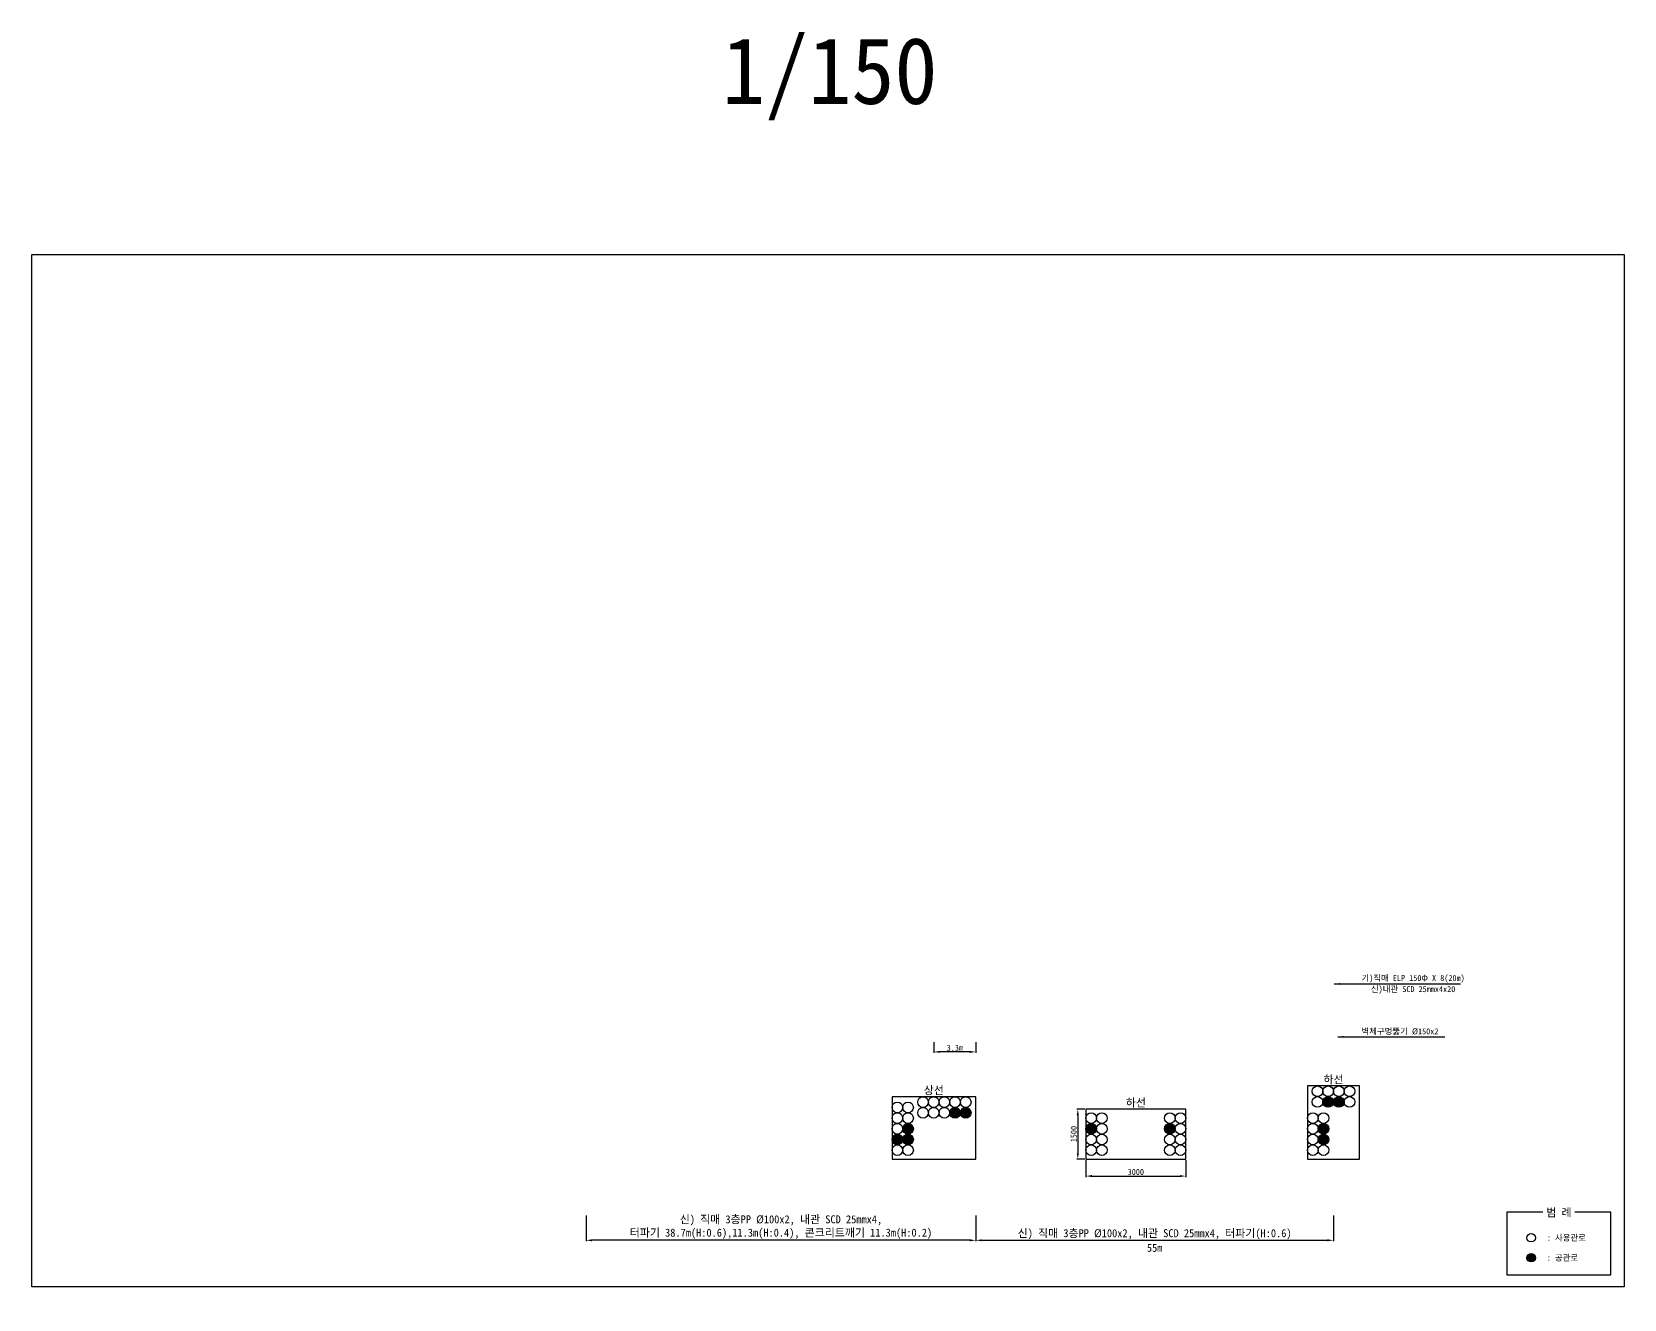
# Model space of a CAD drawing. Extents: x -137 to 172, y -7 to 127.
# Drawn here: x -136.6 to -17.2, y -7.4 to 87.7 of the extents above; entities that cross this region are included whole.
import ezdxf
from ezdxf.enums import TextEntityAlignment as Align

# ---------------------------------------------------------------- set-up
doc = ezdxf.new("R2010")
doc.units = 0
doc.layers.get('Defpoints').update_dxf_attribs({"linetype": 'CONTINUOUS'})
doc.layers.add('TX-PAPR', color=2, linetype='CONTINUOUS', plot=False)
for name, color, linetype in [('TZ-DIMS', 1, 'CONTINUOUS'), ('TZ-LEAL', 1, 'CONTINUOUS'), ('TZ-LEAT', 3, 'CONTINUOUS'), ('TZ-LINE', 7, 'CONTINUOUS'), ('TZ-TEX2', 3, 'CONTINUOUS'), ('TZ-TEXT', 6, 'CONTINUOUS')]:
    doc.layers.add(name, color=color, linetype=linetype)
doc.styles.get("Standard").update_dxf_attribs({"font": 'GulimChe.ttf'})
doc.dimstyles.new('D150', dxfattribs={"dimscale": 0.15, "dimtxt": 3, "dimasz": 3, "dimexe": 0.5, "dimexo": 0.5, "dimgap": 0.5, "dimtad": 1, "dimdec": 0, "dimzin": 1, "dimdsep": 46, "dimlunit": 6, "dimtxsty": 'Standard', "dimcen": 1, "dimclrd": 1, "dimclre": 1, "dimclrt": 3, "dimadec": 0, "dimazin": 0, "dimtfac": 1, "dimtdec": 0, "dimtix": 1, "dimtmove": 2, "dimatfit": 3, "dimfxl": 0, "dimtvp": 2, "dimlwd": -1, "dimlwe": -1, "dimarcsym": 0})

# ---------------------------------------------------------------- blocks, each defined once
blk = doc.blocks.new('*D7')
at = {"layer": 'Defpoints', "color": 0, "ltscale": 2}
for p in [(-57.58, 6.89), (-58.18, 3.14), (-57.58, 3.14)]:
    blk.add_point(p, dxfattribs=at)
at = {"layer": 'TZ-DIMS', "color": 1, "ltscale": 2}
for p, q in [((-57.66, 6.89), (-58.26, 6.89)), ((-58.18, 6.44), (-58.18, 3.59)), ((-57.66, 3.14), (-58.26, 3.14))]:
    blk.add_line(p, q, dxfattribs=at)
for points in [[(-58.26, 6.44), (-58.11, 6.44), (-58.18, 6.89)], [(-58.26, 3.59), (-58.11, 3.59), (-58.18, 3.14)]]:
    blk.add_solid(points, dxfattribs=at)
at = {"layer": 'TZ-DIMS', "color": 3, "ltscale": 2, "insert": (-58.49, 5.02), "char_height": 0.45, "attachment_point": 5, "rotation": 90}
blk.add_mtext('1500', dxfattribs=at)
blk = doc.blocks.new('*D8')
at = {"layer": 'Defpoints', "color": 0, "ltscale": 2}
for p in [(-57.58, 3.14), (-50.08, 3.14), (-50.08, 1.87)]:
    blk.add_point(p, dxfattribs=at)
at = {"layer": 'TZ-DIMS', "color": 1, "ltscale": 2}
for p, q in [((-57.58, 3.07), (-57.58, 1.8)), ((-50.08, 3.07), (-50.08, 1.8)), ((-57.13, 1.87), (-50.53, 1.87))]:
    blk.add_line(p, q, dxfattribs=at)
for points in [[(-57.13, 1.95), (-57.13, 1.8), (-57.58, 1.87)], [(-50.53, 1.95), (-50.53, 1.8), (-50.08, 1.87)]]:
    blk.add_solid(points, dxfattribs=at)
at = {"layer": 'TZ-DIMS', "color": 3, "ltscale": 2, "insert": (-53.83, 2.18), "char_height": 0.45, "attachment_point": 5}
blk.add_mtext('3000', dxfattribs=at)
blk = doc.blocks.new('*D4')
at = {"layer": 'Defpoints', "color": 0, "ltscale": 2}
for p in [(-68.98, 11.99), (-65.83, 11.99), (-68.98, 11.18)]:
    blk.add_point(p, dxfattribs=at)
at = {"layer": 'TZ-DIMS', "color": 1, "ltscale": 2}
for p, q in [((-68.98, 11.92), (-68.98, 11.11)), ((-66.28, 11.18), (-68.53, 11.18)), ((-65.83, 11.92), (-65.83, 11.11))]:
    blk.add_line(p, q, dxfattribs=at)
for points in [[(-68.53, 11.26), (-68.53, 11.11), (-68.98, 11.18)], [(-66.28, 11.26), (-66.28, 11.11), (-65.83, 11.18)]]:
    blk.add_solid(points, dxfattribs=at)
at = {"layer": 'TZ-DIMS', "color": 3, "ltscale": 2, "insert": (-67.4, 11.49), "char_height": 0.45, "width": 0.2959, "attachment_point": 5}
blk.add_mtext('3.3m', dxfattribs=at)
blk = doc.blocks.new('*D5')
at = {"layer": 'Defpoints', "color": 0, "ltscale": 2}
for p in [(-65.83, -1), (-39.01, -1), (-39.01, -2.94)]:
    blk.add_point(p, dxfattribs=at)
at = {"layer": 'TZ-TEXT', "color": 1, "ltscale": 2}
for p, q in [((-65.83, -1.08), (-65.83, -3.02)), ((-39.01, -1.08), (-39.01, -3.02)), ((-65.38, -2.94), (-39.46, -2.94))]:
    blk.add_line(p, q, dxfattribs=at)
for points in [[(-65.38, -2.87), (-65.38, -3.02), (-65.83, -2.94)], [(-39.46, -2.87), (-39.46, -3.02), (-39.01, -2.94)]]:
    blk.add_solid(points, dxfattribs=at)
at = {"layer": 'TZ-TEXT', "color": 3, "ltscale": 2, "insert": (-52.42, -2.49), "char_height": 0.6, "attachment_point": 5}
blk.add_mtext('{\\C6;신) 직매 3층PP Ø100x2, 내관 SCD 25mmx4, 터파기(H:0.6)}', dxfattribs=at)
blk = doc.blocks.new('*D6')
at = {"layer": 'Defpoints', "color": 0, "ltscale": 2}
for p in [(-95.06, -1), (-65.83, -1), (-95.06, -2.94)]:
    blk.add_point(p, dxfattribs=at)
at = {"layer": 'TZ-TEXT', "color": 1, "ltscale": 2}
for p, q in [((-95.06, -1.08), (-95.06, -3.02)), ((-65.83, -1.08), (-65.83, -3.02)), ((-66.28, -2.94), (-94.61, -2.94))]:
    blk.add_line(p, q, dxfattribs=at)
for points in [[(-94.61, -2.87), (-94.61, -3.02), (-95.06, -2.94)], [(-66.28, -2.87), (-66.28, -3.02), (-65.83, -2.94)]]:
    blk.add_solid(points, dxfattribs=at)
at = {"layer": 'TZ-TEXT', "color": 3, "ltscale": 2, "insert": (-80.44, -1.95), "char_height": 0.6, "attachment_point": 5}
blk.add_mtext('{\\C6;신) 직매 3층PP Ø100x2, 내관 SCD 25mmx4,\\P터파기 38.7m(H:0.6),11.3m(H:0.4), 콘크리트깨기 11.3m(H:0.2)}', dxfattribs=at)

msp = doc.modelspace()

# ---------------------------------------------------------------- hatches: boundary and pattern name
at = {"layer": 'TZ-LINE', "ltscale": 2}
h = msp.add_hatch(color=256, dxfattribs=at)
h.dxf.hatch_style = 1
h.paths.add_polyline_path([(-39.81, 7.43, 1), (-39.01, 7.43, 1)])
h = msp.add_hatch(color=256, dxfattribs=at)
h.dxf.hatch_style = 1
h.paths.add_polyline_path([(-39.01, 7.43, 1), (-38.21, 7.43, 1)])
h = msp.add_hatch(color=256, dxfattribs=at)
h.dxf.hatch_style = 1
h.paths.add_polyline_path([(-67.79, 6.62, 1), (-66.99, 6.62, 1)])
h = msp.add_hatch(color=256, dxfattribs=at)
h.dxf.hatch_style = 1
h.paths.add_polyline_path([(-66.99, 6.62, 1), (-66.19, 6.62, 1)])
h = msp.add_hatch(color=256, dxfattribs=at)
h.dxf.hatch_style = 1
h.paths.add_polyline_path([(-72.11, 4.62, 1), (-71.31, 4.62, 1)])
h = msp.add_hatch(color=256, dxfattribs=at)
h.dxf.hatch_style = 1
h.paths.add_polyline_path([(-71.31, 5.42, 1), (-70.51, 5.42, 1)])
h = msp.add_hatch(color=256, dxfattribs=at)
h.dxf.hatch_style = 1
h.paths.add_polyline_path([(-71.31, 4.62, 1), (-70.51, 4.62, 1)])
h = msp.add_hatch(color=256, dxfattribs=at)
h.dxf.hatch_style = 1
h.paths.add_polyline_path([(-57.58, 5.42, 1), (-56.78, 5.42, 1)])
h = msp.add_hatch(color=256, dxfattribs=at)
h.dxf.hatch_style = 1
h.paths.add_polyline_path([(-51.68, 5.42, 1), (-50.88, 5.42, 1)])
h = msp.add_hatch(color=256, dxfattribs=at)
h.dxf.hatch_style = 1
h.paths.add_polyline_path([(-40.16, 5.42, 1), (-39.36, 5.42, 1)])
h = msp.add_hatch(color=256, dxfattribs=at)
h.dxf.hatch_style = 1
h.paths.add_polyline_path([(-40.16, 4.62, 1), (-39.36, 4.62, 1)])
h = msp.add_hatch(color=256, dxfattribs=at)
h.dxf.hatch_style = 1
h.paths.add_polyline_path([(-24.51, -4.25, 1), (-23.87, -4.25, 1)])

# ---------------------------------------------------------------- linework, layer by layer
at = {"layer": 'TX-PAPR'}
msp.add_lwpolyline([(-136.61, 70.97), (-17.21, 70.97), (-17.21, -6.43), (-136.61, -6.43)], close=True, dxfattribs=at)
at = {"layer": 'TZ-LINE', "ltscale": 2, "elevation": 0.23}
for points in [[(-40.96, 3.14), (-37.07, 3.14), (-37.07, 8.63), (-40.96, 8.63)], [(-72.11, 3.14), (-65.84, 3.14), (-65.84, 7.82), (-72.11, 7.82)], [(-57.58, 3.14), (-50.08, 3.14), (-50.08, 6.89), (-57.58, 6.89)]]:
    msp.add_lwpolyline(points, close=True, dxfattribs=at)
msp.add_lwpolyline([(-23.3, -0.84), (-26.02, -0.84), (-26.02, -5.54), (-18.21, -5.54), (-18.21, -0.84), (-20.92, -0.84)], dxfattribs=at)
at = {"layer": 'TZ-LINE', "ltscale": 2}
for centre, radius in [((-40.21, 8.23, 0.23), 0.4), ((-39.41, 8.23, 0.23), 0.4), ((-38.61, 8.23, 0.23), 0.4), ((-37.81, 8.23, 0.23), 0.4), ((-71.71, 7.02, 0.23), 0.4), ((-70.91, 7.02, 0.23), 0.4), ((-69.79, 7.42, 0.23), 0.4), ((-68.99, 7.42, 0.23), 0.4), ((-68.19, 7.42, 0.23), 0.4), ((-67.39, 7.42, 0.23), 0.4), ((-66.59, 7.42, 0.23), 0.4), ((-40.21, 7.43, 0.23), 0.4), ((-39.41, 7.43, 0.23), 0.4), ((-38.61, 7.43, 0.23), 0.4), ((-37.81, 7.43, 0.23), 0.4), ((-71.71, 6.22, 0.23), 0.4), ((-70.91, 6.22, 0.23), 0.4), ((-69.79, 6.62, 0.23), 0.4), ((-68.99, 6.62, 0.23), 0.4), ((-68.19, 6.62, 0.23), 0.4), ((-67.39, 6.62, 0.23), 0.4), ((-66.59, 6.62, 0.23), 0.4), ((-57.18, 6.22, 0.23), 0.4), ((-56.38, 6.22, 0.23), 0.4), ((-51.28, 6.22, 0.23), 0.4), ((-50.48, 6.22, 0.23), 0.4), ((-40.56, 6.22, 0.23), 0.4), ((-39.76, 6.22, 0.23), 0.4), ((-71.71, 5.42, 0.23), 0.4), ((-71.71, 4.62, 0.23), 0.4), ((-70.91, 5.42, 0.23), 0.4), ((-70.91, 4.62, 0.23), 0.4), ((-57.18, 5.42, 0.23), 0.4), ((-57.18, 4.62, 0.23), 0.4), ((-56.38, 5.42, 0.23), 0.4), ((-56.38, 4.62, 0.23), 0.4), ((-51.28, 5.42, 0.23), 0.4), ((-51.28, 4.62, 0.23), 0.4), ((-50.48, 5.42, 0.23), 0.4), ((-50.48, 4.62, 0.23), 0.4), ((-40.56, 5.42, 0.23), 0.4), ((-40.56, 4.62, 0.23), 0.4), ((-39.76, 5.42, 0.23), 0.4), ((-39.76, 4.62, 0.23), 0.4), ((-71.71, 3.82, 0.23), 0.4), ((-70.91, 3.82, 0.23), 0.4), ((-57.18, 3.82, 0.23), 0.4), ((-56.38, 3.82, 0.23), 0.4), ((-51.28, 3.82, 0.23), 0.4), ((-50.48, 3.82, 0.23), 0.4), ((-40.56, 3.82, 0.23), 0.4), ((-39.76, 3.82, 0.23), 0.4), ((-24.19, -2.75, 0.23), 0.32), ((-24.19, -4.25, 0.23), 0.32)]:
    msp.add_circle(centre, radius, dxfattribs=at)

# ---------------------------------------------------------------- texts
at = {"layer": 'TZ-LEAT'}
msp.add_text('기)직매 ELP 150Φ X 8(20m)', height=0.45, dxfattribs=at).set_placement((-33.04, 16.7, 0.23), align=Align.MIDDLE)
at = {"layer": 'TZ-TEX2'}
for s, height, p in [('1/150', 5, (-76.78, 84.36)), ('상선', 0.6, (-68.98, 8.32, 0.23)), ('하선', 0.6, (-39.01, 9.13, 0.23)), ('하선', 0.6, (-53.83, 7.39, 0.23)), ('범 례', 0.6, (-22.11, -0.84, 0.23))]:
    msp.add_text(s, height=height, dxfattribs=at).set_placement(p, align=Align.MIDDLE)
for s, p in [(': 사용관로', (-23.01, -2.75, 0.23)), (': 공관로', (-23.01, -4.25, 0.23))]:
    msp.add_text(s, height=0.45, dxfattribs=at).set_placement(p, align=Align.MIDDLE_LEFT)
at = {"layer": 'TZ-TEXT'}
msp.add_text('신)내관 SCD 25mmx4x20', height=0.45, rotation=359.9482, dxfattribs=at).set_placement((-33.04, 15.87, 0.23), align=Align.MIDDLE)
msp.add_text('벽체구멍뚫기 Ø150x2', height=0.45, rotation=359.9482, dxfattribs=at).set_placement((-36.91, 12.73, 0.23), align=Align.MIDDLE_LEFT)
at = {"layer": 'TZ-TEXT', "ltscale": 2, "insert": (-52.42, -3.51, 0.23), "char_height": 0.6, "attachment_point": 5}
msp.add_mtext('55m', dxfattribs=at)

# ---------------------------------------------------------------- dimensions: what is measured, and where the dimension line sits
at = {"layer": 'TZ-DIMS', "ltscale": 2}
for base, p1, p2, text, picture, middle in [((-68.98, 11.18, 0.23), (-65.83, 11.99, 0.23), (-68.98, 11.99, 0.23), '<>.3m', '*D4', (-67.4, 11.49, 0.23)), ((-50.08, 1.87, 0.23), (-57.58, 3.14, 0.23), (-50.08, 3.14, 0.23), '3000', '*D8', (-53.83, 2.18, 0.23))]:
    dim = msp.add_linear_dim(base=base, p1=p1, p2=p2, text=text, dimstyle='D150', dxfattribs=at)
    dim.commit()
    dim.dimension.update_dxf_attribs({"geometry": picture, "text_midpoint": middle})
dim = msp.add_linear_dim(base=(-58.18, 3.14, 0.23), p1=(-57.58, 6.89, 0.23), p2=(-57.58, 3.14, 0.23), angle=90, text='1500', dimstyle='D150', dxfattribs=at)
dim.commit()
dim.dimension.update_dxf_attribs({"geometry": '*D7', "text_midpoint": (-58.49, 5.02, 0.23)})
at = {"layer": 'TZ-TEXT', "ltscale": 2}
for base, p2, text, picture, middle in [((-95.06, -2.94, 0.23), (-95.06, -1, 0.23), '{\\C6;신) 직매 3층PP Ø100x2, 내관 SCD 25mmx4,\\P터파기 38.7m(H:0.6),11.3m(H:0.4), 콘크리트깨기 11.3m(H:0.2)}', '*D6', (-80.44, -1.95, 0.23)), ((-39.01, -2.94, 0.23), (-39.01, -1, 0.23), '{\\C6;신) 직매 3층PP Ø100x2, 내관 SCD 25mmx4, 터파기(H:0.6)}', '*D5', (-52.42, -2.49, 0.23))]:
    dim = msp.add_linear_dim(base=base, p1=(-65.83, -1, 0.23), p2=p2, text=text, dimstyle='D150', override={"dimtxt": 4}, dxfattribs=at)
    dim.commit()
    dim.dimension.update_dxf_attribs({"geometry": picture, "text_midpoint": middle})

# ---------------------------------------------------------------- leaders
at = {"layer": 'TZ-LEAL'}
for points in [[(-38.96, 16.28, 0.23), (-29.48, 16.28)], [(-38.69, 12.31, 0.23), (-30.66, 12.31, 0)]]:
    msp.add_leader(points, dimstyle='D150', dxfattribs=at)

doc.saveas('drawing.dxf')
